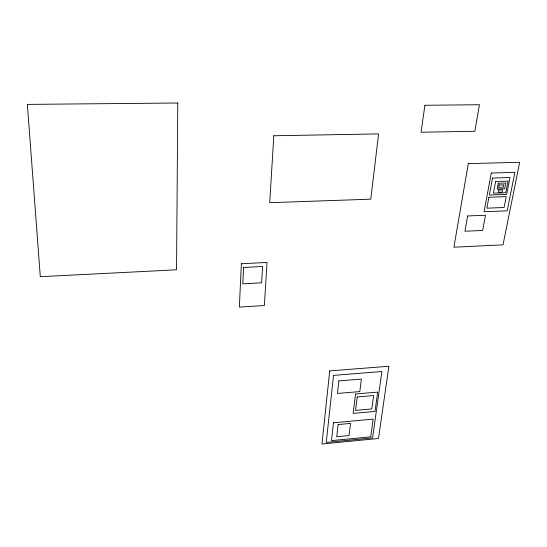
<?xml version="1.0" encoding="UTF-8"?>
<svg xmlns="http://www.w3.org/2000/svg" width="547" height="547" viewBox="0 0 547 547"><rect width="100%" height="100%" fill="white"/><g stroke="black" fill="none" stroke-linecap="round" stroke-linejoin="round"><path stroke-width="0.82" d="M177.775 103.007L176.551 269.801L40.307 276.693L27.35 104.395L177.775 103.007M241.371 263.729L239.36 307.079L264.358 305.561L267.018 262.451L241.371 263.729M243.565 267.462L242.786 283.845L261.616 282.806L262.581 266.492L243.565 267.462M273.815 135.765L269.726 202.684L370.791 199.176L378.592 133.906L273.815 135.765M329.725 370.9L321.957 443.993L378.497 438.489L388.896 366.251L329.725 370.9M333.547 375.379L326.231 442.42L372.596 437.928L381.888 371.522L333.547 375.379M333.492 422.763L331.489 440.629L370.722 436.834L373.177 419.105L333.492 422.763M338.853 380.903L337.437 393.464L359.803 391.577L361.396 379.071L338.853 380.903M338.135 424.568L336.726 436.732L349.054 435.556L350.559 423.412L338.135 424.568M355.571 393.99L353.15 413.395L375.01 411.426L377.697 392.103L355.571 393.99M357.225 396.965L355.536 410.387L371.81 408.937L373.635 395.556L357.225 396.965M424.91 105.291L421.053 132.23L474.851 131.287L479.452 104.716L424.91 105.291M468.307 163.635L453.901 247.21L503.028 244.837L519.65 162.295L468.307 163.635M467.637 215.956L464.923 231.251L482.639 230.472L485.497 215.238L467.637 215.956M491.281 173.037L484.061 211.751L507.185 210.841L514.877 172.353L491.281 173.037M488.915 197.255L486.871 208.161L504.081 207.504L506.228 196.64L488.915 197.255M492.519 178.069L489.339 195.012L506.672 194.404L510.002 177.536L492.519 178.069M495.616 181.488L493.401 193.166L505.749 192.742L508.04 181.098L495.616 181.488M498.269 183.231L497.161 188.982L504.69 188.736L505.818 182.992L498.269 183.231M499.103 184.961L498.652 187.3L503.39 187.142L503.849 184.804L499.103 184.961M498.809 189.918L498.365 192.243L502.187 192.113L502.638 189.788L498.809 189.918"/></g></svg>
